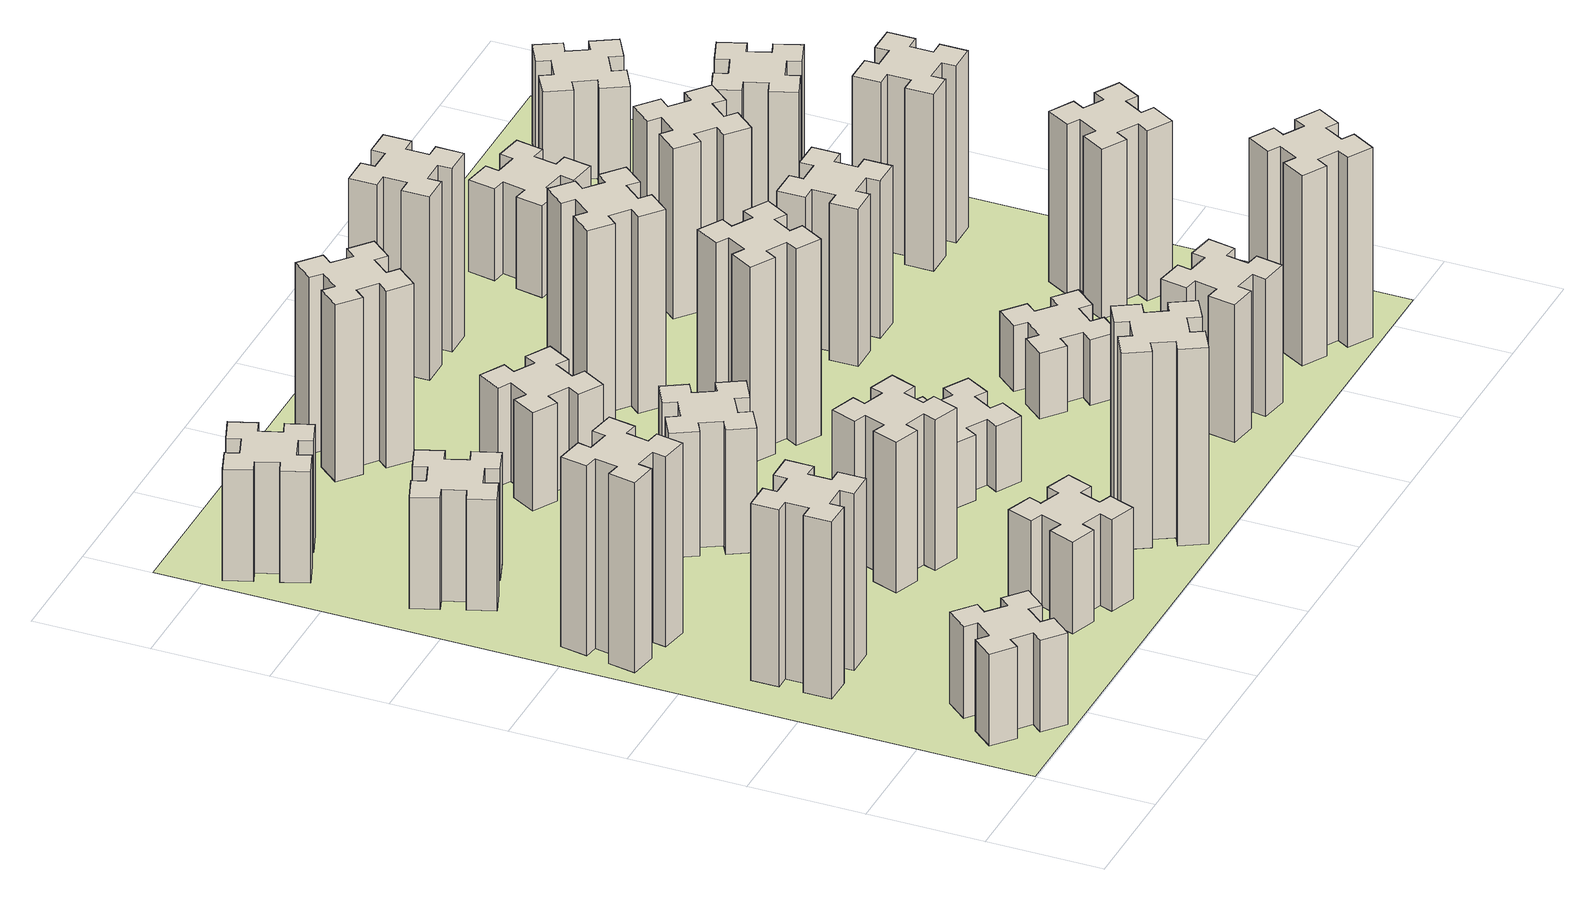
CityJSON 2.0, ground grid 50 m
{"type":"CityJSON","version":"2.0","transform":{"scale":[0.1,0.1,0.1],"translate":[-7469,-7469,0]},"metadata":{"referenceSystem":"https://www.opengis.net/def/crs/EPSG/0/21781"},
"CityObjects":{
"building1":{"type":"Building","attributes":{"class":"1000","function":"1000","usage":"1000","yearOfConstruction":2016,"roofType":"1000","measuredHeight":42,"storeysAboveGround":30,"storeysBelowGround":0},"geometry":[{"type":"Solid","lod":"1","boundaries":[[[[0,1,2,3,4,5,6,7,8,9,10,11,12,13,14,15,16,17,18,19]],[[17,16,20,21]],[[16,15,22,20]],[[15,14,23,22]],[[14,13,24,23]],[[13,12,25,24]],[[12,11,26,25]],[[11,10,27,26]],[[10,9,28,27]],[[9,8,29,28]],[[8,7,30,29]],[[7,6,31,30]],[[6,5,32,31]],[[5,4,33,32]],[[4,3,34,33]],[[3,2,35,34]],[[2,1,36,35]],[[1,0,37,36]],[[0,19,38,37]],[[19,18,39,38]],[[18,17,21,39]],[[24,25,26,27,28,29,30,31,32,33,34,35,36,37,38,39,21,20,22,23]]]]}]},
"building2":{"type":"Building","attributes":{"class":"1000","function":"1000","usage":"1000","yearOfConstruction":2016,"roofType":"1000","measuredHeight":81,"storeysAboveGround":30,"storeysBelowGround":0},"geometry":[{"type":"Solid","lod":"1","boundaries":[[[[40,41,42,43,44,45,46,47,48,49,50,51,52,53,54,55,56,57,58,59]],[[57,56,60,61]],[[56,55,62,60]],[[55,54,63,62]],[[54,53,64,63]],[[53,52,65,64]],[[52,51,66,65]],[[51,50,67,66]],[[50,49,68,67]],[[49,48,69,68]],[[48,47,70,69]],[[47,46,71,70]],[[46,45,72,71]],[[45,44,73,72]],[[44,43,74,73]],[[43,42,75,74]],[[42,41,76,75]],[[41,40,77,76]],[[40,59,78,77]],[[59,58,79,78]],[[58,57,61,79]],[[64,65,66,67,68,69,70,71,72,73,74,75,76,77,78,79,61,60,62,63]]]]}]},
"building3":{"type":"Building","attributes":{"class":"1000","function":"1000","usage":"1000","yearOfConstruction":2016,"roofType":"1000","measuredHeight":87,"storeysAboveGround":30,"storeysBelowGround":0},"geometry":[{"type":"Solid","lod":"1","boundaries":[[[[80,81,82,83,84,85,86,87,88,89,90,91,92,93,94,95,96,97,98,99]],[[97,96,100,101]],[[96,95,102,100]],[[95,94,103,102]],[[94,93,104,103]],[[93,92,105,104]],[[92,91,106,105]],[[91,90,107,106]],[[90,89,108,107]],[[89,88,109,108]],[[88,87,110,109]],[[87,86,111,110]],[[86,85,112,111]],[[85,84,113,112]],[[84,83,114,113]],[[83,82,115,114]],[[82,81,116,115]],[[81,80,117,116]],[[80,99,118,117]],[[99,98,119,118]],[[98,97,101,119]],[[104,105,106,107,108,109,110,111,112,113,114,115,116,117,118,119,101,100,102,103]]]]}]},
"building4":{"type":"Building","attributes":{"class":"1000","function":"1000","usage":"1000","yearOfConstruction":2016,"roofType":"1000","measuredHeight":51,"storeysAboveGround":30,"storeysBelowGround":0},"geometry":[{"type":"Solid","lod":"1","boundaries":[[[[120,121,122,123,124,125,126,127,128,129,130,131,132,133,134,135,136,137,138,139]],[[137,136,140,141]],[[136,135,142,140]],[[135,134,143,142]],[[134,133,144,143]],[[133,132,145,144]],[[132,131,146,145]],[[131,130,147,146]],[[130,129,148,147]],[[129,128,149,148]],[[128,127,150,149]],[[127,126,151,150]],[[126,125,152,151]],[[125,124,153,152]],[[124,123,154,153]],[[123,122,155,154]],[[122,121,156,155]],[[121,120,157,156]],[[120,139,158,157]],[[139,138,159,158]],[[138,137,141,159]],[[144,145,146,147,148,149,150,151,152,153,154,155,156,157,158,159,141,140,142,143]]]]}]},
"building5":{"type":"Building","attributes":{"class":"1000","function":"1000","usage":"1000","yearOfConstruction":2016,"roofType":"1000","measuredHeight":51,"storeysAboveGround":30,"storeysBelowGround":0},"geometry":[{"type":"Solid","lod":"1","boundaries":[[[[160,161,162,163,164,165,166,167,168,169,170,171,172,173,174,175,176,177,178,179]],[[177,176,180,181]],[[176,175,182,180]],[[175,174,183,182]],[[174,173,184,183]],[[173,172,185,184]],[[172,171,186,185]],[[171,170,187,186]],[[170,169,188,187]],[[169,168,189,188]],[[168,167,190,189]],[[167,166,191,190]],[[166,165,192,191]],[[165,164,193,192]],[[164,163,194,193]],[[163,162,195,194]],[[162,161,196,195]],[[161,160,197,196]],[[160,179,198,197]],[[179,178,199,198]],[[178,177,181,199]],[[184,185,186,187,188,189,190,191,192,193,194,195,196,197,198,199,181,180,182,183]]]]}]},
"building6":{"type":"Building","attributes":{"class":"1000","function":"1000","usage":"1000","yearOfConstruction":2016,"roofType":"1000","measuredHeight":42,"storeysAboveGround":30,"storeysBelowGround":0},"geometry":[{"type":"Solid","lod":"1","boundaries":[[[[200,201,202,203,204,205,206,207,208,209,210,211,212,213,214,215,216,217,218,219]],[[217,216,220,221]],[[216,215,222,220]],[[215,214,223,222]],[[214,213,224,223]],[[213,212,225,224]],[[212,211,226,225]],[[211,210,227,226]],[[210,209,228,227]],[[209,208,229,228]],[[208,207,230,229]],[[207,206,231,230]],[[206,205,232,231]],[[205,204,233,232]],[[204,203,234,233]],[[203,202,235,234]],[[202,201,236,235]],[[201,200,237,236]],[[200,219,238,237]],[[219,218,239,238]],[[218,217,221,239]],[[224,225,226,227,228,229,230,231,232,233,234,235,236,237,238,239,221,220,222,223]]]]}]},
"building7":{"type":"Building","attributes":{"class":"1000","function":"1000","usage":"1000","yearOfConstruction":2016,"roofType":"1000","measuredHeight":69,"storeysAboveGround":30,"storeysBelowGround":0},"geometry":[{"type":"Solid","lod":"1","boundaries":[[[[240,241,242,243,244,245,246,247,248,249,250,251,252,253,254,255,256,257,258,259]],[[257,256,260,261]],[[256,255,262,260]],[[255,254,263,262]],[[254,253,264,263]],[[253,252,265,264]],[[252,251,266,265]],[[251,250,267,266]],[[250,249,268,267]],[[249,248,269,268]],[[248,247,270,269]],[[247,246,271,270]],[[246,245,272,271]],[[245,244,273,272]],[[244,243,274,273]],[[243,242,275,274]],[[242,241,276,275]],[[241,240,277,276]],[[240,259,278,277]],[[259,258,279,278]],[[258,257,261,279]],[[264,265,266,267,268,269,270,271,272,273,274,275,276,277,278,279,261,260,262,263]]]]}]},
"building8":{"type":"Building","attributes":{"class":"1000","function":"1000","usage":"1000","yearOfConstruction":2016,"roofType":"1000","measuredHeight":57,"storeysAboveGround":30,"storeysBelowGround":0},"geometry":[{"type":"Solid","lod":"1","boundaries":[[[[280,281,282,283,284,285,286,287,288,289,290,291,292,293,294,295,296,297,298,299]],[[297,296,300,301]],[[296,295,302,300]],[[295,294,303,302]],[[294,293,304,303]],[[293,292,305,304]],[[292,291,306,305]],[[291,290,307,306]],[[290,289,308,307]],[[289,288,309,308]],[[288,287,310,309]],[[287,286,311,310]],[[286,285,312,311]],[[285,284,313,312]],[[284,283,314,313]],[[283,282,315,314]],[[282,281,316,315]],[[281,280,317,316]],[[280,299,318,317]],[[299,298,319,318]],[[298,297,301,319]],[[304,305,306,307,308,309,310,311,312,313,314,315,316,317,318,319,301,300,302,303]]]]}]},
"building9":{"type":"Building","attributes":{"class":"1000","function":"1000","usage":"1000","yearOfConstruction":2016,"roofType":"1000","measuredHeight":90,"storeysAboveGround":30,"storeysBelowGround":0},"geometry":[{"type":"Solid","lod":"1","boundaries":[[[[320,321,322,323,324,325,326,327,328,329,330,331,332,333,334,335,336,337,338,339]],[[337,336,340,341]],[[336,335,342,340]],[[335,334,343,342]],[[334,333,344,343]],[[333,332,345,344]],[[332,331,346,345]],[[331,330,347,346]],[[330,329,348,347]],[[329,328,349,348]],[[328,327,350,349]],[[327,326,351,350]],[[326,325,352,351]],[[325,324,353,352]],[[324,323,354,353]],[[323,322,355,354]],[[322,321,356,355]],[[321,320,357,356]],[[320,339,358,357]],[[339,338,359,358]],[[338,337,341,359]],[[344,345,346,347,348,349,350,351,352,353,354,355,356,357,358,359,341,340,342,343]]]]}]},
"building10":{"type":"Building","attributes":{"class":"1000","function":"1000","usage":"1000","yearOfConstruction":2016,"roofType":"1000","measuredHeight":45,"storeysAboveGround":30,"storeysBelowGround":0},"geometry":[{"type":"Solid","lod":"1","boundaries":[[[[360,361,362,363,364,365,366,367,368,369,370,371,372,373,374,375,376,377,378,379]],[[377,376,380,381]],[[376,375,382,380]],[[375,374,383,382]],[[374,373,384,383]],[[373,372,385,384]],[[372,371,386,385]],[[371,370,387,386]],[[370,369,388,387]],[[369,368,389,388]],[[368,367,390,389]],[[367,366,391,390]],[[366,365,392,391]],[[365,364,393,392]],[[364,363,394,393]],[[363,362,395,394]],[[362,361,396,395]],[[361,360,397,396]],[[360,379,398,397]],[[379,378,399,398]],[[378,377,381,399]],[[384,385,386,387,388,389,390,391,392,393,394,395,396,397,398,399,381,380,382,383]]]]}]},
"building11":{"type":"Building","attributes":{"class":"1000","function":"1000","usage":"1000","yearOfConstruction":2016,"roofType":"1000","measuredHeight":81,"storeysAboveGround":30,"storeysBelowGround":0},"geometry":[{"type":"Solid","lod":"1","boundaries":[[[[400,401,402,403,404,405,406,407,408,409,410,411,412,413,414,415,416,417,418,419]],[[417,416,420,421]],[[416,415,422,420]],[[415,414,423,422]],[[414,413,424,423]],[[413,412,425,424]],[[412,411,426,425]],[[411,410,427,426]],[[410,409,428,427]],[[409,408,429,428]],[[408,407,430,429]],[[407,406,431,430]],[[406,405,432,431]],[[405,404,433,432]],[[404,403,434,433]],[[403,402,435,434]],[[402,401,436,435]],[[401,400,437,436]],[[400,419,438,437]],[[419,418,439,438]],[[418,417,421,439]],[[424,425,426,427,428,429,430,431,432,433,434,435,436,437,438,439,421,420,422,423]]]]}]},
"building12":{"type":"Building","attributes":{"class":"1000","function":"1000","usage":"1000","yearOfConstruction":2016,"roofType":"1000","measuredHeight":30,"storeysAboveGround":30,"storeysBelowGround":0},"geometry":[{"type":"Solid","lod":"1","boundaries":[[[[440,441,442,443,444,445,446,447,448,449,450,451,452,453,454,455,456,457,458,459]],[[457,456,460,461]],[[456,455,462,460]],[[455,454,463,462]],[[454,453,464,463]],[[453,452,465,464]],[[452,451,466,465]],[[451,450,467,466]],[[450,449,468,467]],[[449,448,469,468]],[[448,447,470,469]],[[447,446,471,470]],[[446,445,472,471]],[[445,444,473,472]],[[444,443,474,473]],[[443,442,475,474]],[[442,441,476,475]],[[441,440,477,476]],[[440,459,478,477]],[[459,458,479,478]],[[458,457,461,479]],[[464,465,466,467,468,469,470,471,472,473,474,475,476,477,478,479,461,460,462,463]]]]}]},
"building13":{"type":"Building","attributes":{"class":"1000","function":"1000","usage":"1000","yearOfConstruction":2016,"roofType":"1000","measuredHeight":90,"storeysAboveGround":30,"storeysBelowGround":0},"geometry":[{"type":"Solid","lod":"1","boundaries":[[[[480,481,482,483,484,485,486,487,488,489,490,491,492,493,494,495,496,497,498,499]],[[497,496,500,501]],[[496,495,502,500]],[[495,494,503,502]],[[494,493,504,503]],[[493,492,505,504]],[[492,491,506,505]],[[491,490,507,506]],[[490,489,508,507]],[[489,488,509,508]],[[488,487,510,509]],[[487,486,511,510]],[[486,485,512,511]],[[485,484,513,512]],[[484,483,514,513]],[[483,482,515,514]],[[482,481,516,515]],[[481,480,517,516]],[[480,499,518,517]],[[499,498,519,518]],[[498,497,501,519]],[[504,505,506,507,508,509,510,511,512,513,514,515,516,517,518,519,501,500,502,503]]]]}]},
"building14":{"type":"Building","attributes":{"class":"1000","function":"1000","usage":"1000","yearOfConstruction":2016,"roofType":"1000","measuredHeight":90,"storeysAboveGround":30,"storeysBelowGround":0},"geometry":[{"type":"Solid","lod":"1","boundaries":[[[[520,521,522,523,524,525,526,527,528,529,530,531,532,533,534,535,536,537,538,539]],[[537,536,540,541]],[[536,535,542,540]],[[535,534,543,542]],[[534,533,544,543]],[[533,532,545,544]],[[532,531,546,545]],[[531,530,547,546]],[[530,529,548,547]],[[529,528,549,548]],[[528,527,550,549]],[[527,526,551,550]],[[526,525,552,551]],[[525,524,553,552]],[[524,523,554,553]],[[523,522,555,554]],[[522,521,556,555]],[[521,520,557,556]],[[520,539,558,557]],[[539,538,559,558]],[[538,537,541,559]],[[544,545,546,547,548,549,550,551,552,553,554,555,556,557,558,559,541,540,542,543]]]]}]},
"building15":{"type":"Building","attributes":{"class":"1000","function":"1000","usage":"1000","yearOfConstruction":2016,"roofType":"1000","measuredHeight":63,"storeysAboveGround":30,"storeysBelowGround":0},"geometry":[{"type":"Solid","lod":"1","boundaries":[[[[560,561,562,563,564,565,566,567,568,569,570,571,572,573,574,575,576,577,578,579]],[[577,576,580,581]],[[576,575,582,580]],[[575,574,583,582]],[[574,573,584,583]],[[573,572,585,584]],[[572,571,586,585]],[[571,570,587,586]],[[570,569,588,587]],[[569,568,589,588]],[[568,567,590,589]],[[567,566,591,590]],[[566,565,592,591]],[[565,564,593,592]],[[564,563,594,593]],[[563,562,595,594]],[[562,561,596,595]],[[561,560,597,596]],[[560,579,598,597]],[[579,578,599,598]],[[578,577,581,599]],[[584,585,586,587,588,589,590,591,592,593,594,595,596,597,598,599,581,580,582,583]]]]}]},
"building16":{"type":"Building","attributes":{"class":"1000","function":"1000","usage":"1000","yearOfConstruction":2016,"roofType":"1000","measuredHeight":84,"storeysAboveGround":30,"storeysBelowGround":0},"geometry":[{"type":"Solid","lod":"1","boundaries":[[[[600,601,602,603,604,605,606,607,608,609,610,611,612,613,614,615,616,617,618,619]],[[617,616,620,621]],[[616,615,622,620]],[[615,614,623,622]],[[614,613,624,623]],[[613,612,625,624]],[[612,611,626,625]],[[611,610,627,626]],[[610,609,628,627]],[[609,608,629,628]],[[608,607,630,629]],[[607,606,631,630]],[[606,605,632,631]],[[605,604,633,632]],[[604,603,634,633]],[[603,602,635,634]],[[602,601,636,635]],[[601,600,637,636]],[[600,619,638,637]],[[619,618,639,638]],[[618,617,621,639]],[[624,625,626,627,628,629,630,631,632,633,634,635,636,637,638,639,621,620,622,623]]]]}]},
"building17":{"type":"Building","attributes":{"class":"1000","function":"1000","usage":"1000","yearOfConstruction":2016,"roofType":"1000","measuredHeight":30,"storeysAboveGround":30,"storeysBelowGround":0},"geometry":[{"type":"Solid","lod":"1","boundaries":[[[[640,641,642,643,644,645,646,647,648,649,650,651,652,653,654,655,656,657,658,659]],[[657,656,660,661]],[[656,655,662,660]],[[655,654,663,662]],[[654,653,664,663]],[[653,652,665,664]],[[652,651,666,665]],[[651,650,667,666]],[[650,649,668,667]],[[649,648,669,668]],[[648,647,670,669]],[[647,646,671,670]],[[646,645,672,671]],[[645,644,673,672]],[[644,643,674,673]],[[643,642,675,674]],[[642,641,676,675]],[[641,640,677,676]],[[640,659,678,677]],[[659,658,679,678]],[[658,657,661,679]],[[664,665,666,667,668,669,670,671,672,673,674,675,676,677,678,679,661,660,662,663]]]]}]},
"building18":{"type":"Building","attributes":{"class":"1000","function":"1000","usage":"1000","yearOfConstruction":2016,"roofType":"1000","measuredHeight":72,"storeysAboveGround":30,"storeysBelowGround":0},"geometry":[{"type":"Solid","lod":"1","boundaries":[[[[680,681,682,683,684,685,686,687,688,689,690,691,692,693,694,695,696,697,698,699]],[[697,696,700,701]],[[696,695,702,700]],[[695,694,703,702]],[[694,693,704,703]],[[693,692,705,704]],[[692,691,706,705]],[[691,690,707,706]],[[690,689,708,707]],[[689,688,709,708]],[[688,687,710,709]],[[687,686,711,710]],[[686,685,712,711]],[[685,684,713,712]],[[684,683,714,713]],[[683,682,715,714]],[[682,681,716,715]],[[681,680,717,716]],[[680,699,718,717]],[[699,698,719,718]],[[698,697,701,719]],[[704,705,706,707,708,709,710,711,712,713,714,715,716,717,718,719,701,700,702,703]]]]}]},
"building19":{"type":"Building","attributes":{"class":"1000","function":"1000","usage":"1000","yearOfConstruction":2016,"roofType":"1000","measuredHeight":87,"storeysAboveGround":30,"storeysBelowGround":0},"geometry":[{"type":"Solid","lod":"1","boundaries":[[[[720,721,722,723,724,725,726,727,728,729,730,731,732,733,734,735,736,737,738,739]],[[737,736,740,741]],[[736,735,742,740]],[[735,734,743,742]],[[734,733,744,743]],[[733,732,745,744]],[[732,731,746,745]],[[731,730,747,746]],[[730,729,748,747]],[[729,728,749,748]],[[728,727,750,749]],[[727,726,751,750]],[[726,725,752,751]],[[725,724,753,752]],[[724,723,754,753]],[[723,722,755,754]],[[722,721,756,755]],[[721,720,757,756]],[[720,739,758,757]],[[739,738,759,758]],[[738,737,741,759]],[[744,745,746,747,748,749,750,751,752,753,754,755,756,757,758,759,741,740,742,743]]]]}]},
"building20":{"type":"Building","attributes":{"class":"1000","function":"1000","usage":"1000","yearOfConstruction":2016,"roofType":"1000","measuredHeight":78,"storeysAboveGround":30,"storeysBelowGround":0},"geometry":[{"type":"Solid","lod":"1","boundaries":[[[[760,761,762,763,764,765,766,767,768,769,770,771,772,773,774,775,776,777,778,779]],[[777,776,780,781]],[[776,775,782,780]],[[775,774,783,782]],[[774,773,784,783]],[[773,772,785,784]],[[772,771,786,785]],[[771,770,787,786]],[[770,769,788,787]],[[769,768,789,788]],[[768,767,790,789]],[[767,766,791,790]],[[766,765,792,791]],[[765,764,793,792]],[[764,763,794,793]],[[763,762,795,794]],[[762,761,796,795]],[[761,760,797,796]],[[760,779,798,797]],[[779,778,799,798]],[[778,777,781,799]],[[784,785,786,787,788,789,790,791,792,793,794,795,796,797,798,799,781,780,782,783]]]]}]},
"building21":{"type":"Building","attributes":{"class":"1000","function":"1000","usage":"1000","yearOfConstruction":2016,"roofType":"1000","measuredHeight":42,"storeysAboveGround":30,"storeysBelowGround":0},"geometry":[{"type":"Solid","lod":"1","boundaries":[[[[800,801,802,803,804,805,806,807,808,809,810,811,812,813,814,815,816,817,818,819]],[[817,816,820,821]],[[816,815,822,820]],[[815,814,823,822]],[[814,813,824,823]],[[813,812,825,824]],[[812,811,826,825]],[[811,810,827,826]],[[810,809,828,827]],[[809,808,829,828]],[[808,807,830,829]],[[807,806,831,830]],[[806,805,832,831]],[[805,804,833,832]],[[804,803,834,833]],[[803,802,835,834]],[[802,801,836,835]],[[801,800,837,836]],[[800,819,838,837]],[[819,818,839,838]],[[818,817,821,839]],[[824,825,826,827,828,829,830,831,832,833,834,835,836,837,838,839,821,820,822,823]]]]}]},
"building22":{"type":"Building","attributes":{"class":"1000","function":"1000","usage":"1000","yearOfConstruction":2016,"roofType":"1000","measuredHeight":78,"storeysAboveGround":30,"storeysBelowGround":0},"geometry":[{"type":"Solid","lod":"1","boundaries":[[[[840,841,842,843,844,845,846,847,848,849,850,851,852,853,854,855,856,857,858,859]],[[857,856,860,861]],[[856,855,862,860]],[[855,854,863,862]],[[854,853,864,863]],[[853,852,865,864]],[[852,851,866,865]],[[851,850,867,866]],[[850,849,868,867]],[[849,848,869,868]],[[848,847,870,869]],[[847,846,871,870]],[[846,845,872,871]],[[845,844,873,872]],[[844,843,874,873]],[[843,842,875,874]],[[842,841,876,875]],[[841,840,877,876]],[[840,859,878,877]],[[859,858,879,878]],[[858,857,861,879]],[[864,865,866,867,868,869,870,871,872,873,874,875,876,877,878,879,861,860,862,863]]]]}]},
"building23":{"type":"Building","attributes":{"class":"1000","function":"1000","usage":"1000","yearOfConstruction":2016,"roofType":"1000","measuredHeight":81,"storeysAboveGround":30,"storeysBelowGround":0},"geometry":[{"type":"Solid","lod":"1","boundaries":[[[[880,881,882,883,884,885,886,887,888,889,890,891,892,893,894,895,896,897,898,899]],[[897,896,900,901]],[[896,895,902,900]],[[895,894,903,902]],[[894,893,904,903]],[[893,892,905,904]],[[892,891,906,905]],[[891,890,907,906]],[[890,889,908,907]],[[889,888,909,908]],[[888,887,910,909]],[[887,886,911,910]],[[886,885,912,911]],[[885,884,913,912]],[[884,883,914,913]],[[883,882,915,914]],[[882,881,916,915]],[[881,880,917,916]],[[880,899,918,917]],[[899,898,919,918]],[[898,897,901,919]],[[904,905,906,907,908,909,910,911,912,913,914,915,916,917,918,919,901,900,902,903]]]]}]},
"building24":{"type":"Building","attributes":{"class":"1000","function":"1000","usage":"1000","yearOfConstruction":2016,"roofType":"1000","measuredHeight":63,"storeysAboveGround":30,"storeysBelowGround":0},"geometry":[{"type":"Solid","lod":"1","boundaries":[[[[920,921,922,923,924,925,926,927,928,929,930,931,932,933,934,935,936,937,938,939]],[[937,936,940,941]],[[936,935,942,940]],[[935,934,943,942]],[[934,933,944,943]],[[933,932,945,944]],[[932,931,946,945]],[[931,930,947,946]],[[930,929,948,947]],[[929,928,949,948]],[[928,927,950,949]],[[927,926,951,950]],[[926,925,952,951]],[[925,924,953,952]],[[924,923,954,953]],[[923,922,955,954]],[[922,921,956,955]],[[921,920,957,956]],[[920,939,958,957]],[[939,938,959,958]],[[938,937,941,959]],[[944,945,946,947,948,949,950,951,952,953,954,955,956,957,958,959,941,940,942,943]]]]}]},
"building25":{"type":"Building","attributes":{"class":"1000","function":"1000","usage":"1000","yearOfConstruction":2016,"roofType":"1000","measuredHeight":45,"storeysAboveGround":30,"storeysBelowGround":0},"geometry":[{"type":"Solid","lod":"1","boundaries":[[[[960,961,962,963,964,965,966,967,968,969,970,971,972,973,974,975,976,977,978,979]],[[977,976,980,981]],[[976,975,982,980]],[[975,974,983,982]],[[974,973,984,983]],[[973,972,985,984]],[[972,971,986,985]],[[971,970,987,986]],[[970,969,988,987]],[[969,968,989,988]],[[968,967,990,989]],[[967,966,991,990]],[[966,965,992,991]],[[965,964,993,992]],[[964,963,994,993]],[[963,962,995,994]],[[962,961,996,995]],[[961,960,997,996]],[[960,979,998,997]],[[979,978,999,998]],[[978,977,981,999]],[[984,985,986,987,988,989,990,991,992,993,994,995,996,997,998,999,981,980,982,983]]]]}]},
"landuse1":{"type":"LandUse","attributes":{"name":"plot1","function":"1010"},"geometry":[{"type":"MultiSurface","lod":"1","boundaries":[[[1000,1001,1002,1003]]]}]}
},
"vertices":[
[266,223,0],[343,159,0],[304,113,0],[396,36,0],[473,128,0],[427,166,0],[492,243,0],[538,204,0],[615,296,0],[523,373,0],[484,327,0],[408,392,0],[446,438,0],[354,515,0],[277,423,0],[323,384,0],[259,308,0],[213,346,0],[136,254,0],[228,177,0],[259,308,420],[213,346,420],[323,384,420],[277,423,420],[354,515,420],[446,438,420],[408,392,420],[484,327,420],[523,373,420],[615,296,420],[538,204,420],[492,243,420],[427,166,420],[473,128,420],[396,36,420],[304,113,420],[343,159,420],[266,223,420],[228,177,420],[136,254,420],
[325,1005,0],[425,1005,0],[425,945,0],[545,945,0],[545,1065,0],[485,1065,0],[485,1165,0],[545,1165,0],[545,1285,0],[425,1285,0],[425,1225,0],[325,1225,0],[325,1285,0],[205,1285,0],[205,1165,0],[265,1165,0],[265,1065,0],[205,1065,0],[205,945,0],[325,945,0],[265,1065,810],[205,1065,810],[265,1165,810],[205,1165,810],[205,1285,810],[325,1285,810],[325,1225,810],[425,1225,810],[425,1285,810],[545,1285,810],[545,1165,810],[485,1165,810],[485,1065,810],[545,1065,810],[545,945,810],[425,945,810],[425,1005,810],[325,1005,810],[325,945,810],[205,945,810],
[176,1924,0],[158,1825,0],[99,1836,0],[78,1717,0],[197,1697,0],[207,1756,0],[305,1738,0],[295,1679,0],[413,1658,0],[434,1777,0],[375,1787,0],[392,1885,0],[451,1875,0],[472,1993,0],[354,2014,0],[344,1955,0],[245,1972,0],[256,2031,0],[137,2052,0],[117,1934,0],[245,1972,870],[256,2031,870],[344,1955,870],[354,2014,870],[472,1993,870],[451,1875,870],[392,1885,870],[375,1787,870],[434,1777,870],[413,1658,870],[295,1679,870],[305,1738,870],[207,1756,870],[197,1697,870],[78,1717,870],[99,1836,870],[158,1825,870],[176,1924,870],[117,1934,870],[137,2052,870],
[385,2716,0],[291,2682,0],[270,2738,0],[157,2697,0],[199,2584,0],[255,2605,0],[289,2511,0],[233,2490,0],[274,2377,0],[387,2419,0],[366,2475,0],[460,2509,0],[480,2453,0],[593,2494,0],[552,2607,0],[496,2586,0],[462,2680,0],[518,2700,0],[477,2813,0],[364,2772,0],[462,2680,510],[518,2700,510],[496,2586,510],[552,2607,510],[593,2494,510],[480,2453,510],[460,2509,510],[366,2475,510],[387,2419,510],[274,2377,510],[233,2490,510],[289,2511,510],[255,2605,510],[199,2584,510],[157,2697,510],[270,2738,510],[291,2682,510],[385,2716,510],[364,2772,510],[477,2813,510],
[155,3345,0],[189,3251,0],[133,3230,0],[174,3117,0],[287,3159,0],[266,3215,0],[360,3249,0],[380,3193,0],[493,3234,0],[452,3347,0],[396,3326,0],[362,3420,0],[418,3440,0],[377,3553,0],[264,3512,0],[285,3456,0],[191,3422,0],[170,3478,0],[57,3437,0],[99,3324,0],[191,3422,510],[170,3478,510],[285,3456,510],[264,3512,510],[377,3553,510],[418,3440,510],[362,3420,510],[396,3326,510],[452,3347,510],[493,3234,510],[380,3193,510],[360,3249,510],[266,3215,510],[287,3159,510],[174,3117,510],[133,3230,510],[189,3251,510],[155,3345,510],[99,3324,510],[57,3437,510],
[1302,291,0],[1336,385,0],[1392,364,0],[1433,477,0],[1320,518,0],[1300,462,0],[1206,496,0],[1227,552,0],[1114,593,0],[1073,480,0],[1129,460,0],[1095,366,0],[1039,387,0],[997,274,0],[1110,233,0],[1131,289,0],[1225,255,0],[1204,199,0],[1317,157,0],[1358,270,0],[1225,255,420],[1204,199,420],[1131,289,420],[1110,233,420],[997,274,420],[1039,387,420],[1095,366,420],[1129,460,420],[1073,480,420],[1114,593,420],[1227,552,420],[1206,496,420],[1300,462,420],[1320,518,420],[1433,477,420],[1392,364,420],[1336,385,420],[1302,291,420],[1358,270,420],[1317,157,420],
[1302,1031,0],[1336,1125,0],[1392,1104,0],[1433,1217,0],[1320,1258,0],[1300,1202,0],[1206,1236,0],[1227,1292,0],[1114,1333,0],[1073,1220,0],[1129,1200,0],[1095,1106,0],[1039,1127,0],[997,1014,0],[1110,973,0],[1131,1029,0],[1225,995,0],[1204,939,0],[1317,897,0],[1358,1010,0],[1225,995,690],[1204,939,690],[1131,1029,690],[1110,973,690],[997,1014,690],[1039,1127,690],[1095,1106,690],[1129,1200,690],[1073,1220,690],[1114,1333,690],[1227,1292,690],[1206,1236,690],[1300,1202,690],[1320,1258,690],[1433,1217,690],[1392,1104,690],[1336,1125,690],[1302,1031,690],[1358,1010,690],[1317,897,690],
[995,1844,0],[1045,1757,0],[993,1727,0],[1053,1623,0],[1157,1683,0],[1127,1735,0],[1214,1785,0],[1244,1733,0],[1348,1793,0],[1288,1897,0],[1236,1867,0],[1186,1954,0],[1238,1984,0],[1178,2088,0],[1074,2028,0],[1104,1976,0],[1017,1926,0],[987,1978,0],[883,1918,0],[943,1814,0],[1017,1926,570],[987,1978,570],[1104,1976,570],[1074,2028,570],[1178,2088,570],[1238,1984,570],[1186,1954,570],[1236,1867,570],[1288,1897,570],[1348,1793,570],[1244,1733,570],[1214,1785,570],[1127,1735,570],[1157,1683,570],[1053,1623,570],[993,1727,570],[1045,1757,570],[995,1844,570],[943,1814,570],[883,1918,570],
[1844,396,0],[1757,346,0],[1727,398,0],[1623,338,0],[1683,234,0],[1735,264,0],[1785,177,0],[1733,147,0],[1793,43,0],[1897,103,0],[1867,155,0],[1954,205,0],[1984,153,0],[2088,213,0],[2028,317,0],[1976,287,0],[1926,374,0],[1978,404,0],[1918,508,0],[1814,448,0],[1926,374,900],[1978,404,900],[1976,287,900],[2028,317,900],[2088,213,900],[1984,153,900],[1954,205,900],[1867,155,900],[1897,103,900],[1793,43,900],[1733,147,900],[1785,177,900],[1735,264,900],[1683,234,900],[1623,338,900],[1727,398,900],[1757,346,900],[1844,396,900],[1814,448,900],[1918,508,900],
[1117,2525,0],[1204,2475,0],[1174,2423,0],[1278,2363,0],[1338,2467,0],[1286,2497,0],[1336,2584,0],[1388,2554,0],[1448,2658,0],[1344,2718,0],[1314,2666,0],[1227,2716,0],[1257,2768,0],[1153,2828,0],[1093,2724,0],[1145,2694,0],[1095,2607,0],[1043,2637,0],[983,2533,0],[1087,2473,0],[1095,2607,450],[1043,2637,450],[1145,2694,450],[1093,2724,450],[1153,2828,450],[1257,2768,450],[1227,2716,450],[1314,2666,450],[1344,2718,450],[1448,2658,450],[1388,2554,450],[1336,2584,450],[1286,2497,450],[1338,2467,450],[1278,2363,450],[1174,2423,450],[1204,2475,450],[1117,2525,450],[1087,2473,450],[983,2533,450],
[1224,3387,0],[1148,3452,0],[1186,3498,0],[1094,3575,0],[1017,3483,0],[1063,3444,0],[999,3368,0],[953,3406,0],[876,3314,0],[968,3237,0],[1006,3283,0],[1083,3219,0],[1044,3173,0],[1136,3096,0],[1213,3188,0],[1167,3226,0],[1232,3303,0],[1278,3264,0],[1355,3356,0],[1263,3433,0],[1232,3303,810],[1278,3264,810],[1167,3226,810],[1213,3188,810],[1136,3096,810],[1044,3173,810],[1083,3219,810],[1006,3283,810],[968,3237,810],[876,3314,810],[953,3406,810],[999,3368,810],[1063,3444,810],[1017,3483,810],[1094,3575,810],[1186,3498,810],[1148,3452,810],[1224,3387,810],[1263,3433,810],[1355,3356,810],
[1954,1186,0],[1867,1236,0],[1897,1288,0],[1793,1348,0],[1733,1244,0],[1785,1214,0],[1735,1127,0],[1683,1157,0],[1623,1053,0],[1727,993,0],[1757,1045,0],[1844,995,0],[1814,943,0],[1918,883,0],[1978,987,0],[1926,1017,0],[1976,1104,0],[2028,1074,0],[2088,1178,0],[1984,1238,0],[1976,1104,300],[2028,1074,300],[1926,1017,300],[1978,987,300],[1918,883,300],[1814,943,300],[1844,995,300],[1757,1045,300],[1727,993,300],[1623,1053,300],[1683,1157,300],[1735,1127,300],[1785,1214,300],[1733,1244,300],[1793,1348,300],[1897,1288,300],[1867,1236,300],[1954,1186,300],[1984,1238,300],[2088,1178,300],
[1757,1885,0],[1844,1835,0],[1814,1783,0],[1918,1723,0],[1978,1827,0],[1926,1857,0],[1976,1944,0],[2028,1914,0],[2088,2018,0],[1984,2078,0],[1954,2026,0],[1867,2076,0],[1897,2128,0],[1793,2188,0],[1733,2084,0],[1785,2054,0],[1735,1967,0],[1683,1997,0],[1623,1893,0],[1727,1833,0],[1735,1967,900],[1683,1997,900],[1785,2054,900],[1733,2084,900],[1793,2188,900],[1897,2128,900],[1867,2076,900],[1954,2026,900],[1984,2078,900],[2088,2018,900],[2028,1914,900],[1976,1944,900],[1926,1857,900],[1978,1827,900],[1918,1723,900],[1814,1783,900],[1844,1835,900],[1757,1885,900],[1727,1833,900],[1623,1893,900],
[1907,2486,0],[1972,2563,0],[2018,2524,0],[2095,2616,0],[2003,2693,0],[1964,2647,0],[1888,2712,0],[1926,2758,0],[1834,2835,0],[1757,2743,0],[1803,2704,0],[1739,2628,0],[1693,2666,0],[1616,2574,0],[1708,2497,0],[1746,2543,0],[1823,2479,0],[1784,2433,0],[1876,2356,0],[1953,2448,0],[1823,2479,900],[1784,2433,900],[1746,2543,900],[1708,2497,900],[1616,2574,900],[1693,2666,900],[1739,2628,900],[1803,2704,900],[1757,2743,900],[1834,2835,900],[1926,2758,900],[1888,2712,900],[1964,2647,900],[2003,2693,900],[2095,2616,900],[2018,2524,900],[1972,2563,900],[1907,2486,900],[1953,2448,900],[1876,2356,900],
[2764,475,0],[2665,492,0],[2676,551,0],[2557,572,0],[2537,454,0],[2596,444,0],[2578,345,0],[2519,356,0],[2498,237,0],[2617,217,0],[2627,276,0],[2725,258,0],[2715,199,0],[2833,178,0],[2854,297,0],[2795,307,0],[2812,405,0],[2871,395,0],[2892,513,0],[2774,534,0],[2812,405,630],[2871,395,630],[2795,307,630],[2854,297,630],[2833,178,630],[2715,199,630],[2725,258,630],[2627,276,630],[2617,217,630],[2498,237,630],[2519,356,630],[2578,345,630],[2596,444,630],[2537,454,630],[2557,572,630],[2676,551,630],[2665,492,630],[2764,475,630],[2774,534,630],[2892,513,630],
[1965,3385,0],[1965,3485,0],[2025,3485,0],[2025,3605,0],[1905,3605,0],[1905,3545,0],[1805,3545,0],[1805,3605,0],[1685,3605,0],[1685,3485,0],[1745,3485,0],[1745,3385,0],[1685,3385,0],[1685,3265,0],[1805,3265,0],[1805,3325,0],[1905,3325,0],[1905,3265,0],[2025,3265,0],[2025,3385,0],[1905,3325,840],[1905,3265,840],[1805,3325,840],[1805,3265,840],[1685,3265,840],[1685,3385,840],[1745,3385,840],[1745,3485,840],[1685,3485,840],[1685,3605,840],[1805,3605,840],[1805,3545,840],[1905,3545,840],[1905,3605,840],[2025,3605,840],[2025,3485,840],[1965,3485,840],[1965,3385,840],[2025,3385,840],[2025,3265,840],
[2647,906,0],[2712,983,0],[2758,944,0],[2835,1036,0],[2743,1113,0],[2704,1067,0],[2628,1132,0],[2666,1178,0],[2574,1255,0],[2497,1163,0],[2543,1124,0],[2479,1048,0],[2433,1086,0],[2356,994,0],[2448,917,0],[2486,963,0],[2563,899,0],[2524,853,0],[2616,776,0],[2693,868,0],[2563,899,300],[2524,853,300],[2486,963,300],[2448,917,300],[2356,994,300],[2433,1086,300],[2479,1048,300],[2543,1124,300],[2497,1163,300],[2574,1255,300],[2666,1178,300],[2628,1132,300],[2704,1067,300],[2743,1113,300],[2835,1036,300],[2758,944,300],[2712,983,300],[2647,906,300],[2693,868,300],[2616,776,300],
[2705,1905,0],[2705,2005,0],[2765,2005,0],[2765,2125,0],[2645,2125,0],[2645,2065,0],[2545,2065,0],[2545,2125,0],[2425,2125,0],[2425,2005,0],[2485,2005,0],[2485,1905,0],[2425,1905,0],[2425,1785,0],[2545,1785,0],[2545,1845,0],[2645,1845,0],[2645,1785,0],[2765,1785,0],[2765,1905,0],[2645,1845,720],[2645,1785,720],[2545,1845,720],[2545,1785,720],[2425,1785,720],[2425,1905,720],[2485,1905,720],[2485,2005,720],[2425,2005,720],[2425,2125,720],[2545,2125,720],[2545,2065,720],[2645,2065,720],[2645,2125,720],[2765,2125,720],[2765,2005,720],[2705,2005,720],[2705,1905,720],[2765,1905,720],[2765,1785,720],
[3265,374,0],[3215,287,0],[3163,317,0],[3103,213,0],[3207,153,0],[3237,205,0],[3324,155,0],[3294,103,0],[3398,43,0],[3458,147,0],[3406,177,0],[3456,264,0],[3508,234,0],[3568,338,0],[3464,398,0],[3434,346,0],[3347,396,0],[3377,448,0],[3273,508,0],[3213,404,0],[3347,396,870],[3377,448,870],[3434,346,870],[3464,398,870],[3568,338,870],[3508,234,870],[3456,264,870],[3406,177,870],[3458,147,870],[3398,43,870],[3294,103,870],[3324,155,870],[3237,205,870],[3207,153,870],[3103,213,870],[3163,317,870],[3215,287,870],[3265,374,870],[3213,404,870],[3273,508,870],
[2804,2647,0],[2728,2712,0],[2766,2758,0],[2674,2835,0],[2597,2743,0],[2643,2704,0],[2579,2628,0],[2533,2666,0],[2456,2574,0],[2548,2497,0],[2586,2543,0],[2663,2479,0],[2624,2433,0],[2716,2356,0],[2793,2448,0],[2747,2486,0],[2812,2563,0],[2858,2524,0],[2935,2616,0],[2843,2693,0],[2812,2563,780],[2858,2524,780],[2747,2486,780],[2793,2448,780],[2716,2356,780],[2624,2433,780],[2663,2479,780],[2586,2543,780],[2548,2497,780],[2456,2574,780],[2533,2666,780],[2579,2628,780],[2643,2704,780],[2597,2743,780],[2674,2835,780],[2766,2758,780],[2728,2712,780],[2804,2647,780],[2843,2693,780],[2935,2616,780],
[2496,3304,0],[2478,3205,0],[2419,3216,0],[2398,3097,0],[2517,3077,0],[2527,3136,0],[2625,3118,0],[2615,3059,0],[2733,3038,0],[2754,3157,0],[2695,3167,0],[2712,3265,0],[2771,3255,0],[2792,3373,0],[2674,3394,0],[2664,3335,0],[2565,3352,0],[2576,3411,0],[2457,3432,0],[2437,3314,0],[2565,3352,420],[2576,3411,420],[2664,3335,420],[2674,3394,420],[2792,3373,420],[2771,3255,420],[2712,3265,420],[2695,3167,420],[2754,3157,420],[2733,3038,420],[2615,3059,420],[2625,3118,420],[2527,3136,420],[2517,3077,420],[2398,3097,420],[2419,3216,420],[2478,3205,420],[2496,3304,420],[2437,3314,420],[2457,3432,420],
[3237,1045,0],[3324,995,0],[3294,943,0],[3398,883,0],[3458,987,0],[3406,1017,0],[3456,1104,0],[3508,1074,0],[3568,1178,0],[3464,1238,0],[3434,1186,0],[3347,1236,0],[3377,1288,0],[3273,1348,0],[3213,1244,0],[3265,1214,0],[3215,1127,0],[3163,1157,0],[3103,1053,0],[3207,993,0],[3215,1127,780],[3163,1157,780],[3265,1214,780],[3213,1244,780],[3273,1348,780],[3377,1288,780],[3347,1236,780],[3434,1186,780],[3464,1238,780],[3568,1178,780],[3508,1074,780],[3456,1104,780],[3406,1017,780],[3458,987,780],[3398,883,780],[3294,943,780],[3324,995,780],[3237,1045,780],[3207,993,780],[3103,1053,780],
[3225,2005,0],[3225,1905,0],[3165,1905,0],[3165,1785,0],[3285,1785,0],[3285,1845,0],[3385,1845,0],[3385,1785,0],[3505,1785,0],[3505,1905,0],[3445,1905,0],[3445,2005,0],[3505,2005,0],[3505,2125,0],[3385,2125,0],[3385,2065,0],[3285,2065,0],[3285,2125,0],[3165,2125,0],[3165,2005,0],[3285,2065,810],[3285,2125,810],[3385,2065,810],[3385,2125,810],[3505,2125,810],[3505,2005,810],[3445,2005,810],[3445,1905,810],[3505,1905,810],[3505,1785,810],[3385,1785,810],[3385,1845,810],[3285,1845,810],[3285,1785,810],[3165,1785,810],[3165,1905,810],[3225,1905,810],[3225,2005,810],[3165,2005,810],[3165,2125,810],
[3345,2716,0],[3251,2682,0],[3230,2738,0],[3117,2697,0],[3159,2584,0],[3215,2605,0],[3249,2511,0],[3193,2490,0],[3234,2377,0],[3347,2419,0],[3326,2475,0],[3420,2509,0],[3440,2453,0],[3553,2494,0],[3512,2607,0],[3456,2586,0],[3422,2680,0],[3478,2700,0],[3437,2813,0],[3324,2772,0],[3422,2680,630],[3478,2700,630],[3456,2586,630],[3512,2607,630],[3553,2494,630],[3440,2453,630],[3420,2509,630],[3326,2475,630],[3347,2419,630],[3234,2377,630],[3193,2490,630],[3249,2511,630],[3215,2605,630],[3159,2584,630],[3117,2697,630],[3230,2738,630],[3251,2682,630],[3345,2716,630],[3324,2772,630],[3437,2813,630],
[3347,3215,0],[3434,3265,0],[3464,3213,0],[3568,3273,0],[3508,3377,0],[3456,3347,0],[3406,3434,0],[3458,3464,0],[3398,3568,0],[3294,3508,0],[3324,3456,0],[3237,3406,0],[3207,3458,0],[3103,3398,0],[3163,3294,0],[3215,3324,0],[3265,3237,0],[3213,3207,0],[3273,3103,0],[3377,3163,0],[3265,3237,450],[3213,3207,450],[3215,3324,450],[3163,3294,450],[3103,3398,450],[3207,3458,450],[3237,3406,450],[3324,3456,450],[3294,3508,450],[3398,3568,450],[3458,3464,450],[3406,3434,450],[3456,3347,450],[3508,3377,450],[3568,3273,450],[3464,3213,450],[3434,3265,450],[3347,3215,450],[3377,3163,450],[3273,3103,450],
[5,3705,0],[3705,3705,0],[3705,5,0],[5,5,0]
]}
